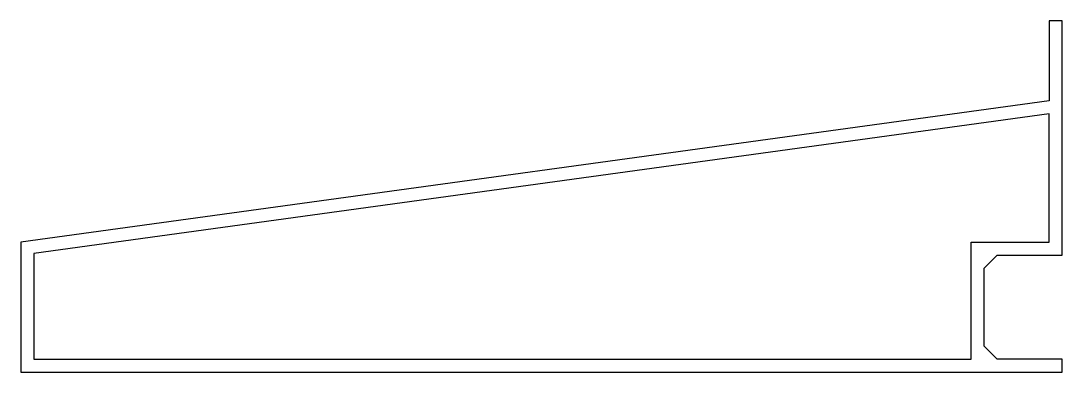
# Model space of a CAD drawing. Extents: x -131 to 123, y -17 to 69.
import ezdxf

# ---------------------------------------------------------------- set-up
doc = ezdxf.new("R2010")
doc.units = 0
doc.header["$MEASUREMENT"] = 0
doc.layers.get('0').update_dxf_attribs({"linetype": 'CONTINUOUS'})

msp = doc.modelspace()

# ---------------------------------------------------------------- linework, layer by layer
for p, q in [((122.61, 69.06), (119.43, 69.06)), ((119.43, 69.06), (119.43, 49.56)), ((122.61, 50), (122.61, 69.06)), ((119.43, 49.56), (-131.39, 15.09)), ((122.61, 11.91), (122.61, 50)), ((119.43, 46.36, 0), (-128.22, 12.32, 0)), ((119.43, 15.09, 0), (119.43, 46.36, 0)), ((-131.39, 15.09), (-131.39, -16.66)), ((100.38, -13.49, 0), (100.38, 15.09, 0)), ((100.38, 15.09, 0), (119.43, 15.09, 0)), ((-128.22, 12.32, 0), (-128.22, -13.49, 0)), ((103.56, 8.74), (106.73, 11.91)), ((106.73, 11.91), (122.61, 11.91)), ((103.56, -10.31), (103.56, 8.74)), ((106.73, -13.49), (103.56, -10.31)), ((-128.22, -13.49, 0), (100.38, -13.49, 0)), ((122.61, -13.49), (106.73, -13.49)), ((122.61, -16.66), (122.61, -13.49)), ((-131.39, -16.66), (122.61, -16.66))]:
    msp.add_line(p, q)

doc.saveas('drawing.dxf')
